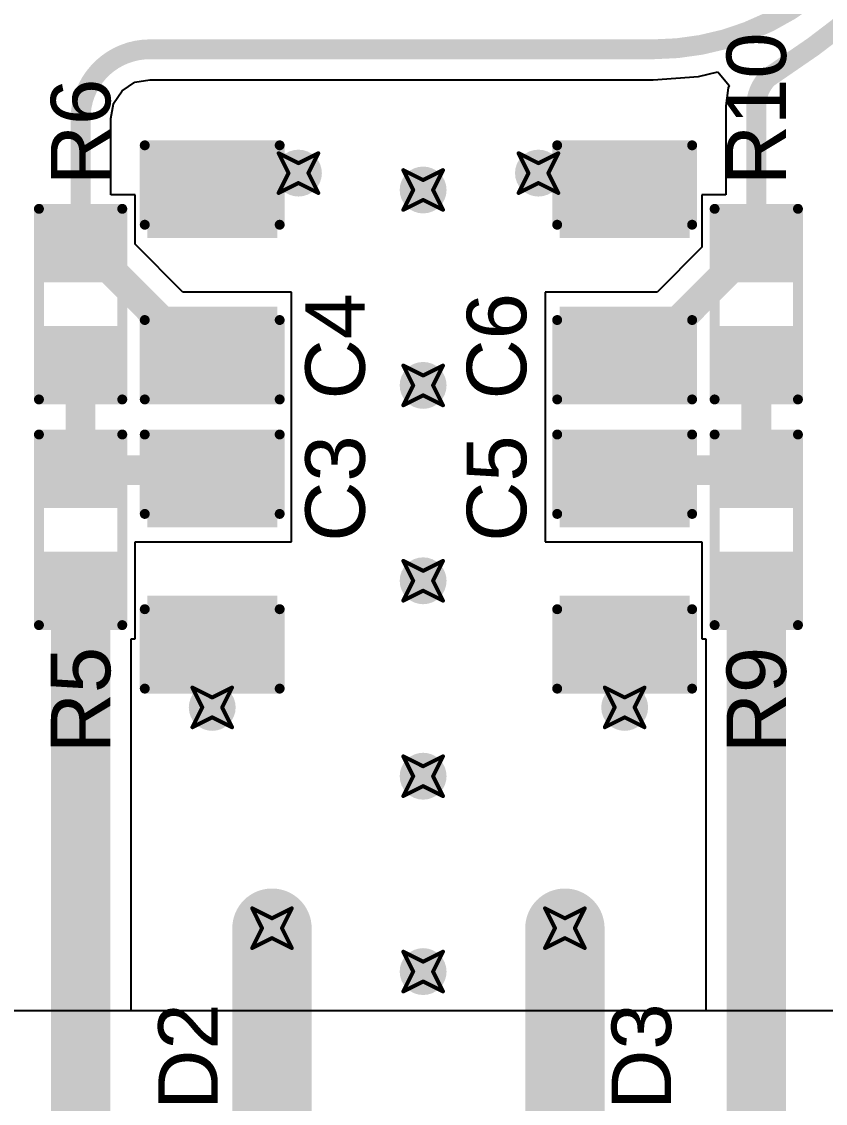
# Model space of a CAD drawing. Header units: inches. Extents: x -0.03 to 9.71, y 0.01 to 4.44.
# Drawn here: x 0.565 to 0.97, y 0.977 to 1.522 of the extents above; entities that cross this region are included whole.
import ezdxf

# ---------------------------------------------------------------- set-up
doc = ezdxf.new("R2010")
doc.units = ezdxf.units.IN
doc.header["$MEASUREMENT"] = 0
for name, color, linetype in [('Bottom Layer', 5, 'Continuous'), ('Drill Drawing', 1, 'Continuous'), ('Layer 1', 16, 'Continuous'), ('Layer 2', 76, 'Continuous'), ('Top Layer', 1, 'Continuous'), ('Top Overlay', 2, 'Continuous'), ('Top Paste', 8, 'Continuous'), ('Top Solder', 216, 'Continuous'), ('Via Holes', 16, 'Continuous')]:
    doc.layers.add(name, color=color, linetype=linetype)
doc.styles.add('Arial', font='', dxfattribs={"height": 0.2})
doc.styles.get('Arial').set_extended_font_data('Arial')

# ---------------------------------------------------------------- blocks, each defined once
blk = doc.blocks.new('R___0603_81')
at = {"layer": 'Top Layer'}
for points in [[(-0.015, 0.0175), (-0.015, -0.0175), (-0.045, -0.0175), (-0.045, 0.0175)], [(0.045, 0.0175), (0.045, -0.0175), (0.015, -0.0175), (0.015, 0.0175)]]:
    blk.add_hatch(color=1, dxfattribs=at).paths.add_polyline_path(points)
at = {"layer": 'Top Paste'}
for points in [[(-0.015, 0.0175), (-0.015, -0.0175), (-0.045, -0.0175), (-0.045, 0.0175)], [(0.045, 0.0175), (0.045, -0.0175), (0.015, -0.0175), (0.015, 0.0175)]]:
    blk.add_hatch(color=8, dxfattribs=at).paths.add_polyline_path(points)
at = {"layer": 'Top Solder'}
for points in [[(-0.011, 0.0215), (-0.011, -0.0215), (-0.049, -0.0215), (-0.049, 0.0215)], [(0.049, 0.0215), (0.049, -0.0215), (0.011, -0.0215), (0.011, 0.0215)]]:
    blk.add_hatch(color=216, dxfattribs=at).paths.add_polyline_path(points)
at = {"layer": 'Top Overlay', "const_width": 0.005}
for points in [[(-0.048, 0.021), (0.048, 0.021)], [(-0.048, 0.021), (-0.048, -0.021)], [(0.048, 0.021), (0.048, -0.021)], [(-0.048, -0.021), (0.048, -0.021)]]:
    blk.add_lwpolyline(points, dxfattribs=at)
at = {"layer": 'Top Overlay', "const_width": 0.0025}
for points in [[(-0.04925, 0.021, 1), (-0.04675, 0.021, 1)], [(-0.04925, 0.021, 1), (-0.04675, 0.021, 1)], [(0.04675, 0.021, 1), (0.04925, 0.021, 1)], [(0.04675, 0.021, 1), (0.04925, 0.021, 1)], [(-0.04925, -0.021, 1), (-0.04675, -0.021, 1)], [(-0.04925, -0.021, 1), (-0.04675, -0.021, 1)], [(0.04675, -0.021, 1), (0.04925, -0.021, 1)], [(0.04675, -0.021, 1), (0.04925, -0.021, 1)]]:
    blk.add_lwpolyline(points, format="xyb", close=True, dxfattribs=at)
blk = doc.blocks.new('R___0603_82')
at = {"layer": 'Top Layer'}
for points in [[(-0.015, 0.0175), (-0.015, -0.0175), (-0.045, -0.0175), (-0.045, 0.0175)], [(0.045, 0.0175), (0.045, -0.0175), (0.015, -0.0175), (0.015, 0.0175)]]:
    blk.add_hatch(color=1, dxfattribs=at).paths.add_polyline_path(points)
at = {"layer": 'Top Paste'}
for points in [[(-0.015, 0.0175), (-0.015, -0.0175), (-0.045, -0.0175), (-0.045, 0.0175)], [(0.045, 0.0175), (0.045, -0.0175), (0.015, -0.0175), (0.015, 0.0175)]]:
    blk.add_hatch(color=8, dxfattribs=at).paths.add_polyline_path(points)
at = {"layer": 'Top Solder'}
for points in [[(-0.011, 0.0215), (-0.011, -0.0215), (-0.049, -0.0215), (-0.049, 0.0215)], [(0.049, 0.0215), (0.049, -0.0215), (0.011, -0.0215), (0.011, 0.0215)]]:
    blk.add_hatch(color=216, dxfattribs=at).paths.add_polyline_path(points)
at = {"layer": 'Top Overlay', "const_width": 0.005}
for points in [[(-0.048, 0.021), (0.048, 0.021)], [(-0.048, 0.021), (-0.048, -0.021)], [(0.048, 0.021), (0.048, -0.021)], [(-0.048, -0.021), (0.048, -0.021)]]:
    blk.add_lwpolyline(points, dxfattribs=at)
at = {"layer": 'Top Overlay', "const_width": 0.0025}
for points in [[(-0.04925, 0.021, 1), (-0.04675, 0.021, 1)], [(-0.04925, 0.021, 1), (-0.04675, 0.021, 1)], [(0.04675, 0.021, 1), (0.04925, 0.021, 1)], [(0.04675, 0.021, 1), (0.04925, 0.021, 1)], [(-0.04925, -0.021, 1), (-0.04675, -0.021, 1)], [(-0.04925, -0.021, 1), (-0.04675, -0.021, 1)], [(0.04675, -0.021, 1), (0.04925, -0.021, 1)], [(0.04675, -0.021, 1), (0.04925, -0.021, 1)]]:
    blk.add_lwpolyline(points, format="xyb", close=True, dxfattribs=at)
blk = doc.blocks.new('R___0603_85')
at = {"layer": 'Top Layer'}
for points in [[(-0.015, 0.0175), (-0.015, -0.0175), (-0.045, -0.0175), (-0.045, 0.0175)], [(0.045, 0.0175), (0.045, -0.0175), (0.015, -0.0175), (0.015, 0.0175)]]:
    blk.add_hatch(color=1, dxfattribs=at).paths.add_polyline_path(points)
at = {"layer": 'Top Paste'}
for points in [[(-0.015, 0.0175), (-0.015, -0.0175), (-0.045, -0.0175), (-0.045, 0.0175)], [(0.045, 0.0175), (0.045, -0.0175), (0.015, -0.0175), (0.015, 0.0175)]]:
    blk.add_hatch(color=8, dxfattribs=at).paths.add_polyline_path(points)
at = {"layer": 'Top Solder'}
for points in [[(-0.011, 0.0215), (-0.011, -0.0215), (-0.049, -0.0215), (-0.049, 0.0215)], [(0.049, 0.0215), (0.049, -0.0215), (0.011, -0.0215), (0.011, 0.0215)]]:
    blk.add_hatch(color=216, dxfattribs=at).paths.add_polyline_path(points)
at = {"layer": 'Top Overlay', "const_width": 0.005}
for points in [[(-0.048, 0.021), (0.048, 0.021)], [(-0.048, 0.021), (-0.048, -0.021)], [(0.048, 0.021), (0.048, -0.021)], [(-0.048, -0.021), (0.048, -0.021)]]:
    blk.add_lwpolyline(points, dxfattribs=at)
at = {"layer": 'Top Overlay', "const_width": 0.0025}
for points in [[(-0.04925, 0.021, 1), (-0.04675, 0.021, 1)], [(-0.04925, 0.021, 1), (-0.04675, 0.021, 1)], [(0.04675, 0.021, 1), (0.04925, 0.021, 1)], [(0.04675, 0.021, 1), (0.04925, 0.021, 1)], [(-0.04925, -0.021, 1), (-0.04675, -0.021, 1)], [(-0.04925, -0.021, 1), (-0.04675, -0.021, 1)], [(0.04675, -0.021, 1), (0.04925, -0.021, 1)], [(0.04675, -0.021, 1), (0.04925, -0.021, 1)]]:
    blk.add_lwpolyline(points, format="xyb", close=True, dxfattribs=at)
blk = doc.blocks.new('R___0603_86')
at = {"layer": 'Top Layer'}
for points in [[(-0.015, 0.0175), (-0.015, -0.0175), (-0.045, -0.0175), (-0.045, 0.0175)], [(0.045, 0.0175), (0.045, -0.0175), (0.015, -0.0175), (0.015, 0.0175)]]:
    blk.add_hatch(color=1, dxfattribs=at).paths.add_polyline_path(points)
at = {"layer": 'Top Paste'}
for points in [[(-0.015, 0.0175), (-0.015, -0.0175), (-0.045, -0.0175), (-0.045, 0.0175)], [(0.045, 0.0175), (0.045, -0.0175), (0.015, -0.0175), (0.015, 0.0175)]]:
    blk.add_hatch(color=8, dxfattribs=at).paths.add_polyline_path(points)
at = {"layer": 'Top Solder'}
for points in [[(-0.011, 0.0215), (-0.011, -0.0215), (-0.049, -0.0215), (-0.049, 0.0215)], [(0.049, 0.0215), (0.049, -0.0215), (0.011, -0.0215), (0.011, 0.0215)]]:
    blk.add_hatch(color=216, dxfattribs=at).paths.add_polyline_path(points)
at = {"layer": 'Top Overlay', "const_width": 0.005}
for points in [[(-0.048, 0.021), (0.048, 0.021)], [(-0.048, 0.021), (-0.048, -0.021)], [(0.048, 0.021), (0.048, -0.021)], [(-0.048, -0.021), (0.048, -0.021)]]:
    blk.add_lwpolyline(points, dxfattribs=at)
at = {"layer": 'Top Overlay', "const_width": 0.0025}
for points in [[(-0.04925, 0.021, 1), (-0.04675, 0.021, 1)], [(-0.04925, 0.021, 1), (-0.04675, 0.021, 1)], [(0.04675, 0.021, 1), (0.04925, 0.021, 1)], [(0.04675, 0.021, 1), (0.04925, 0.021, 1)], [(-0.04925, -0.021, 1), (-0.04675, -0.021, 1)], [(-0.04925, -0.021, 1), (-0.04675, -0.021, 1)], [(0.04675, -0.021, 1), (0.04925, -0.021, 1)], [(0.04675, -0.021, 1), (0.04925, -0.021, 1)]]:
    blk.add_lwpolyline(points, format="xyb", close=True, dxfattribs=at)
blk = doc.blocks.new('C___0805_188')
at = {"layer": 'Top Layer'}
for points in [[(-0.06, 0.03), (-0.02, 0.03), (-0.02, -0.03), (-0.06, -0.03)], [(0.02, 0.03), (0.06, 0.03), (0.06, -0.03), (0.02, -0.03)]]:
    blk.add_hatch(color=1, dxfattribs=at).paths.add_polyline_path(points)
at = {"layer": 'Top Paste'}
for points in [[(-0.06, 0.03), (-0.02, 0.03), (-0.02, -0.03), (-0.06, -0.03)], [(0.02, 0.03), (0.06, 0.03), (0.06, -0.03), (0.02, -0.03)]]:
    blk.add_hatch(color=8, dxfattribs=at).paths.add_polyline_path(points)
at = {"layer": 'Top Solder'}
for points in [[(-0.06276, 0.03276), (-0.01724, 0.03276), (-0.01724, -0.03276), (-0.06276, -0.03276)], [(0.01724, 0.03276), (0.06276, 0.03276), (0.06276, -0.03276), (0.01724, -0.03276)]]:
    blk.add_hatch(color=216, dxfattribs=at).paths.add_polyline_path(points)
at = {"layer": 'Top Overlay', "const_width": 0.005}
for points in [[(-0.064, -0.034), (-0.064, 0.034)], [(-0.024, 0.034), (-0.064, 0.034)], [(0.064, 0.034), (0.024, 0.034)], [(0.064, -0.034), (0.064, 0.034)], [(-0.024, -0.034), (-0.064, -0.034)], [(0.064, -0.034), (0.024, -0.034)]]:
    blk.add_lwpolyline(points, dxfattribs=at)
at = {"layer": 'Top Overlay', "const_width": 0.0025}
for points in [[(-0.06525, 0.034, 1), (-0.06275, 0.034, 1)], [(-0.06525, 0.034, 1), (-0.06275, 0.034, 1)], [(-0.02525, 0.034, 1), (-0.02275, 0.034, 1)], [(0.02275, 0.034, 1), (0.02525, 0.034, 1)], [(0.06275, 0.034, 1), (0.06525, 0.034, 1)], [(0.06275, 0.034, 1), (0.06525, 0.034, 1)], [(-0.06525, -0.034, 1), (-0.06275, -0.034, 1)], [(-0.06525, -0.034, 1), (-0.06275, -0.034, 1)], [(-0.02525, -0.034, 1), (-0.02275, -0.034, 1)], [(0.02275, -0.034, 1), (0.02525, -0.034, 1)], [(0.06275, -0.034, 1), (0.06525, -0.034, 1)], [(0.06275, -0.034, 1), (0.06525, -0.034, 1)]]:
    blk.add_lwpolyline(points, format="xyb", close=True, dxfattribs=at)
blk = doc.blocks.new('C___0805_189')
at = {"layer": 'Top Layer'}
for points in [[(-0.06, 0.03), (-0.02, 0.03), (-0.02, -0.03), (-0.06, -0.03)], [(0.02, 0.03), (0.06, 0.03), (0.06, -0.03), (0.02, -0.03)]]:
    blk.add_hatch(color=1, dxfattribs=at).paths.add_polyline_path(points)
at = {"layer": 'Top Paste'}
for points in [[(-0.06, 0.03), (-0.02, 0.03), (-0.02, -0.03), (-0.06, -0.03)], [(0.02, 0.03), (0.06, 0.03), (0.06, -0.03), (0.02, -0.03)]]:
    blk.add_hatch(color=8, dxfattribs=at).paths.add_polyline_path(points)
at = {"layer": 'Top Solder'}
for points in [[(-0.06276, 0.03276), (-0.01724, 0.03276), (-0.01724, -0.03276), (-0.06276, -0.03276)], [(0.01724, 0.03276), (0.06276, 0.03276), (0.06276, -0.03276), (0.01724, -0.03276)]]:
    blk.add_hatch(color=216, dxfattribs=at).paths.add_polyline_path(points)
at = {"layer": 'Top Overlay', "const_width": 0.005}
for points in [[(-0.064, 0.034), (-0.064, -0.034)], [(-0.064, 0.034), (-0.024, 0.034)], [(0.024, 0.034), (0.064, 0.034)], [(0.064, 0.034), (0.064, -0.034)], [(-0.064, -0.034), (-0.024, -0.034)], [(0.024, -0.034), (0.064, -0.034)]]:
    blk.add_lwpolyline(points, dxfattribs=at)
at = {"layer": 'Top Overlay', "const_width": 0.0025}
for points in [[(-0.06525, 0.034, 1), (-0.06275, 0.034, 1)], [(-0.06525, 0.034, 1), (-0.06275, 0.034, 1)], [(-0.02525, 0.034, 1), (-0.02275, 0.034, 1)], [(0.02275, 0.034, 1), (0.02525, 0.034, 1)], [(0.06275, 0.034, 1), (0.06525, 0.034, 1)], [(0.06275, 0.034, 1), (0.06525, 0.034, 1)], [(-0.06525, -0.034, 1), (-0.06275, -0.034, 1)], [(-0.06525, -0.034, 1), (-0.06275, -0.034, 1)], [(-0.02525, -0.034, 1), (-0.02275, -0.034, 1)], [(0.02275, -0.034, 1), (0.02525, -0.034, 1)], [(0.06275, -0.034, 1), (0.06525, -0.034, 1)], [(0.06275, -0.034, 1), (0.06525, -0.034, 1)]]:
    blk.add_lwpolyline(points, format="xyb", close=True, dxfattribs=at)
blk = doc.blocks.new('C___0805_190')
at = {"layer": 'Top Layer'}
for points in [[(-0.06, 0.03), (-0.02, 0.03), (-0.02, -0.03), (-0.06, -0.03)], [(0.02, 0.03), (0.06, 0.03), (0.06, -0.03), (0.02, -0.03)]]:
    blk.add_hatch(color=1, dxfattribs=at).paths.add_polyline_path(points)
at = {"layer": 'Top Paste'}
for points in [[(-0.06, 0.03), (-0.02, 0.03), (-0.02, -0.03), (-0.06, -0.03)], [(0.02, 0.03), (0.06, 0.03), (0.06, -0.03), (0.02, -0.03)]]:
    blk.add_hatch(color=8, dxfattribs=at).paths.add_polyline_path(points)
at = {"layer": 'Top Solder'}
for points in [[(-0.06276, 0.03276), (-0.01724, 0.03276), (-0.01724, -0.03276), (-0.06276, -0.03276)], [(0.01724, 0.03276), (0.06276, 0.03276), (0.06276, -0.03276), (0.01724, -0.03276)]]:
    blk.add_hatch(color=216, dxfattribs=at).paths.add_polyline_path(points)
at = {"layer": 'Top Overlay', "const_width": 0.005}
for points in [[(-0.064, 0.034), (-0.064, -0.034)], [(-0.064, 0.034), (-0.024, 0.034)], [(0.024, 0.034), (0.064, 0.034)], [(0.064, 0.034), (0.064, -0.034)], [(-0.064, -0.034), (-0.024, -0.034)], [(0.024, -0.034), (0.064, -0.034)]]:
    blk.add_lwpolyline(points, dxfattribs=at)
at = {"layer": 'Top Overlay', "const_width": 0.0025}
for points in [[(-0.06525, 0.034, 1), (-0.06275, 0.034, 1)], [(-0.06525, 0.034, 1), (-0.06275, 0.034, 1)], [(-0.02525, 0.034, 1), (-0.02275, 0.034, 1)], [(0.02275, 0.034, 1), (0.02525, 0.034, 1)], [(0.06275, 0.034, 1), (0.06525, 0.034, 1)], [(0.06275, 0.034, 1), (0.06525, 0.034, 1)], [(-0.06525, -0.034, 1), (-0.06275, -0.034, 1)], [(-0.06525, -0.034, 1), (-0.06275, -0.034, 1)], [(-0.02525, -0.034, 1), (-0.02275, -0.034, 1)], [(0.02275, -0.034, 1), (0.02525, -0.034, 1)], [(0.06275, -0.034, 1), (0.06525, -0.034, 1)], [(0.06275, -0.034, 1), (0.06525, -0.034, 1)]]:
    blk.add_lwpolyline(points, format="xyb", close=True, dxfattribs=at)
blk = doc.blocks.new('C___0805_191')
at = {"layer": 'Top Layer'}
for points in [[(-0.06, 0.03), (-0.02, 0.03), (-0.02, -0.03), (-0.06, -0.03)], [(0.02, 0.03), (0.06, 0.03), (0.06, -0.03), (0.02, -0.03)]]:
    blk.add_hatch(color=1, dxfattribs=at).paths.add_polyline_path(points)
at = {"layer": 'Top Paste'}
for points in [[(-0.06, 0.03), (-0.02, 0.03), (-0.02, -0.03), (-0.06, -0.03)], [(0.02, 0.03), (0.06, 0.03), (0.06, -0.03), (0.02, -0.03)]]:
    blk.add_hatch(color=8, dxfattribs=at).paths.add_polyline_path(points)
at = {"layer": 'Top Solder'}
for points in [[(-0.06276, 0.03276), (-0.01724, 0.03276), (-0.01724, -0.03276), (-0.06276, -0.03276)], [(0.01724, 0.03276), (0.06276, 0.03276), (0.06276, -0.03276), (0.01724, -0.03276)]]:
    blk.add_hatch(color=216, dxfattribs=at).paths.add_polyline_path(points)
at = {"layer": 'Top Overlay', "const_width": 0.005}
for points in [[(-0.064, -0.034), (-0.064, 0.034)], [(-0.024, 0.034), (-0.064, 0.034)], [(0.064, 0.034), (0.024, 0.034)], [(0.064, -0.034), (0.064, 0.034)], [(-0.024, -0.034), (-0.064, -0.034)], [(0.064, -0.034), (0.024, -0.034)]]:
    blk.add_lwpolyline(points, dxfattribs=at)
at = {"layer": 'Top Overlay', "const_width": 0.0025}
for points in [[(-0.06525, 0.034, 1), (-0.06275, 0.034, 1)], [(-0.06525, 0.034, 1), (-0.06275, 0.034, 1)], [(-0.02525, 0.034, 1), (-0.02275, 0.034, 1)], [(0.02275, 0.034, 1), (0.02525, 0.034, 1)], [(0.06275, 0.034, 1), (0.06525, 0.034, 1)], [(0.06275, 0.034, 1), (0.06525, 0.034, 1)], [(-0.06525, -0.034, 1), (-0.06275, -0.034, 1)], [(-0.06525, -0.034, 1), (-0.06275, -0.034, 1)], [(-0.02525, -0.034, 1), (-0.02275, -0.034, 1)], [(0.02275, -0.034, 1), (0.02525, -0.034, 1)], [(0.06275, -0.034, 1), (0.06525, -0.034, 1)], [(0.06275, -0.034, 1), (0.06525, -0.034, 1)]]:
    blk.add_lwpolyline(points, format="xyb", close=True, dxfattribs=at)

msp = doc.modelspace()

# ---------------------------------------------------------------- hatches: boundary and pattern name
at = {"layer": 'Bottom Layer'}
h = msp.add_hatch(color=5, dxfattribs=at)
edge = h.paths.add_edge_path()
edge.add_arc((0.70488, 1.44551), 0.01181, 0, 360)
h = msp.add_hatch(color=5, dxfattribs=at)
edge = h.paths.add_edge_path()
edge.add_arc((0.82583, 1.44551), 0.01181, 0, 360)
h = msp.add_hatch(color=5, dxfattribs=at)
edge = h.paths.add_edge_path()
edge.add_arc((0.76772, 1.43701), 0.01181, 0, 360)
h = msp.add_hatch(color=5, dxfattribs=at)
edge = h.paths.add_edge_path()
edge.add_arc((0.76772, 1.33858), 0.01181, 0, 360)
h = msp.add_hatch(color=5, dxfattribs=at)
edge = h.paths.add_edge_path()
edge.add_arc((0.76772, 1.24016), 0.01181, 0, 360)
h = msp.add_hatch(color=5, dxfattribs=at)
edge = h.paths.add_edge_path()
edge.add_arc((0.66142, 1.17638), 0.01181, 0, 360)
h = msp.add_hatch(color=5, dxfattribs=at)
edge = h.paths.add_edge_path()
edge.add_arc((0.86929, 1.17638), 0.01181, 0, 360)
h = msp.add_hatch(color=5, dxfattribs=at)
edge = h.paths.add_edge_path()
edge.add_arc((0.76772, 1.14173), 0.01181, 0, 360)
h = msp.add_hatch(color=5, dxfattribs=at)
edge = h.paths.add_edge_path()
edge.add_arc((0.69154, 1.06516), 0.01181, 0, 360)
h = msp.add_hatch(color=5, dxfattribs=at)
edge = h.paths.add_edge_path()
edge.add_arc((0.83917, 1.06516), 0.01181, 0, 360)
h = msp.add_hatch(color=5, dxfattribs=at)
edge = h.paths.add_edge_path()
edge.add_arc((0.76772, 1.04331), 0.01181, 0, 360)
at = {"layer": 'Layer 1'}
h = msp.add_hatch(color=16, dxfattribs=at)
edge = h.paths.add_edge_path()
edge.add_arc((0.70488, 1.44551), 0.01181, 0, 360)
h = msp.add_hatch(color=16, dxfattribs=at)
edge = h.paths.add_edge_path()
edge.add_arc((0.82583, 1.44551), 0.01181, 0, 360)
h = msp.add_hatch(color=16, dxfattribs=at)
edge = h.paths.add_edge_path()
edge.add_arc((0.76772, 1.43701), 0.01181, 0, 360)
h = msp.add_hatch(color=16, dxfattribs=at)
edge = h.paths.add_edge_path()
edge.add_arc((0.76772, 1.33858), 0.01181, 0, 360)
h = msp.add_hatch(color=16, dxfattribs=at)
edge = h.paths.add_edge_path()
edge.add_arc((0.76772, 1.24016), 0.01181, 0, 360)
h = msp.add_hatch(color=16, dxfattribs=at)
edge = h.paths.add_edge_path()
edge.add_arc((0.66142, 1.17638), 0.01181, 0, 360)
h = msp.add_hatch(color=16, dxfattribs=at)
edge = h.paths.add_edge_path()
edge.add_arc((0.86929, 1.17638), 0.01181, 0, 360)
h = msp.add_hatch(color=16, dxfattribs=at)
edge = h.paths.add_edge_path()
edge.add_arc((0.76772, 1.14173), 0.01181, 0, 360)
h = msp.add_hatch(color=16, dxfattribs=at)
edge = h.paths.add_edge_path()
edge.add_arc((0.69154, 1.06516), 0.01181, 0, 360)
h = msp.add_hatch(color=16, dxfattribs=at)
edge = h.paths.add_edge_path()
edge.add_arc((0.83917, 1.06516), 0.01181, 0, 360)
h = msp.add_hatch(color=16, dxfattribs=at)
edge = h.paths.add_edge_path()
edge.add_arc((0.76772, 1.04331), 0.01181, 0, 360)
at = {"layer": 'Layer 2'}
h = msp.add_hatch(color=76, dxfattribs=at)
edge = h.paths.add_edge_path()
edge.add_arc((0.70488, 1.44551), 0.01181, 0, 360)
h = msp.add_hatch(color=76, dxfattribs=at)
edge = h.paths.add_edge_path()
edge.add_arc((0.82583, 1.44551), 0.01181, 0, 360)
h = msp.add_hatch(color=76, dxfattribs=at)
edge = h.paths.add_edge_path()
edge.add_arc((0.76772, 1.43701), 0.01181, 0, 360)
h = msp.add_hatch(color=76, dxfattribs=at)
edge = h.paths.add_edge_path()
edge.add_arc((0.76772, 1.33858), 0.01181, 0, 360)
h = msp.add_hatch(color=76, dxfattribs=at)
edge = h.paths.add_edge_path()
edge.add_arc((0.76772, 1.24016), 0.01181, 0, 360)
h = msp.add_hatch(color=76, dxfattribs=at)
edge = h.paths.add_edge_path()
edge.add_arc((0.66142, 1.17638), 0.01181, 0, 360)
h = msp.add_hatch(color=76, dxfattribs=at)
edge = h.paths.add_edge_path()
edge.add_arc((0.86929, 1.17638), 0.01181, 0, 360)
h = msp.add_hatch(color=76, dxfattribs=at)
edge = h.paths.add_edge_path()
edge.add_arc((0.76772, 1.14173), 0.01181, 0, 360)
h = msp.add_hatch(color=76, dxfattribs=at)
edge = h.paths.add_edge_path()
edge.add_arc((0.69154, 1.06516), 0.01181, 0, 360)
h = msp.add_hatch(color=76, dxfattribs=at)
edge = h.paths.add_edge_path()
edge.add_arc((0.83917, 1.06516), 0.01181, 0, 360)
h = msp.add_hatch(color=76, dxfattribs=at)
edge = h.paths.add_edge_path()
edge.add_arc((0.76772, 1.04331), 0.01181, 0, 360)
at = {"layer": 'Top Layer'}
h = msp.add_hatch(color=1, dxfattribs=at)
edge = h.paths.add_edge_path()
edge.add_arc((0.70488, 1.44551), 0.01181, 0, 360)
h = msp.add_hatch(color=1, dxfattribs=at)
edge = h.paths.add_edge_path()
edge.add_arc((0.82583, 1.44551), 0.01181, 0, 360)
h = msp.add_hatch(color=1, dxfattribs=at)
edge = h.paths.add_edge_path()
edge.add_arc((0.76772, 1.43701), 0.01181, 0, 360)
h = msp.add_hatch(color=1, dxfattribs=at)
edge = h.paths.add_edge_path()
edge.add_arc((0.76772, 1.33858), 0.01181, 0, 360)
h = msp.add_hatch(color=1, dxfattribs=at)
edge = h.paths.add_edge_path()
edge.add_arc((0.76772, 1.24016), 0.01181, 0, 360)
h = msp.add_hatch(color=1, dxfattribs=at)
edge = h.paths.add_edge_path()
edge.add_arc((0.66142, 1.17638), 0.01181, 0, 360)
h = msp.add_hatch(color=1, dxfattribs=at)
edge = h.paths.add_edge_path()
edge.add_arc((0.86929, 1.17638), 0.01181, 0, 360)
h = msp.add_hatch(color=1, dxfattribs=at)
edge = h.paths.add_edge_path()
edge.add_arc((0.76772, 1.14173), 0.01181, 0, 360)
h = msp.add_hatch(color=1, dxfattribs=at)
edge = h.paths.add_edge_path()
edge.add_arc((0.69154, 1.06516), 0.01181, 0, 360)
h = msp.add_hatch(color=1, dxfattribs=at)
edge = h.paths.add_edge_path()
edge.add_arc((0.83917, 1.06516), 0.01181, 0, 360)
h = msp.add_hatch(color=1, dxfattribs=at)
edge = h.paths.add_edge_path()
edge.add_arc((0.76772, 1.04331), 0.01181, 0, 360)
at = {"layer": 'Via Holes'}
h = msp.add_hatch(color=7, dxfattribs=at)
edge = h.paths.add_edge_path()
edge.add_arc((0.70488, 1.44551), 0.00591, 0, 360)
h = msp.add_hatch(color=7, dxfattribs=at)
edge = h.paths.add_edge_path()
edge.add_arc((0.82583, 1.44551), 0.00591, 0, 360)
h = msp.add_hatch(color=7, dxfattribs=at)
edge = h.paths.add_edge_path()
edge.add_arc((0.76772, 1.43701), 0.00591, 0, 360)
h = msp.add_hatch(color=7, dxfattribs=at)
edge = h.paths.add_edge_path()
edge.add_arc((0.76772, 1.33858), 0.00591, 0, 360)
h = msp.add_hatch(color=7, dxfattribs=at)
edge = h.paths.add_edge_path()
edge.add_arc((0.76772, 1.24016), 0.00591, 0, 360)
h = msp.add_hatch(color=7, dxfattribs=at)
edge = h.paths.add_edge_path()
edge.add_arc((0.66142, 1.17638), 0.00591, 0, 360)
h = msp.add_hatch(color=7, dxfattribs=at)
edge = h.paths.add_edge_path()
edge.add_arc((0.86929, 1.17638), 0.00591, 0, 360)
h = msp.add_hatch(color=7, dxfattribs=at)
edge = h.paths.add_edge_path()
edge.add_arc((0.76772, 1.14173), 0.00591, 0, 360)
h = msp.add_hatch(color=7, dxfattribs=at)
edge = h.paths.add_edge_path()
edge.add_arc((0.69154, 1.06516), 0.00591, 0, 360)
h = msp.add_hatch(color=7, dxfattribs=at)
edge = h.paths.add_edge_path()
edge.add_arc((0.83917, 1.06516), 0.00591, 0, 360)
h = msp.add_hatch(color=7, dxfattribs=at)
edge = h.paths.add_edge_path()
edge.add_arc((0.76772, 1.04331), 0.00591, 0, 360)

# ---------------------------------------------------------------- linework, layer by layer
at = {"layer": 'Bottom Layer'}
msp.add_line((4.30557, 1.02362), (0.02514, 1.02362), dxfattribs=at)
at = {"layer": 'Bottom Layer', "const_width": 0.04}
for points in [[(0.69154, 0.95591), (0.69154, 1.06516)], [(0.83917, 0.95669), (0.83917, 1.06516)]]:
    msp.add_lwpolyline(points, dxfattribs=at)
at = {"layer": 'Bottom Layer', "const_width": 0.02}
for points in [[(0.68154, 1.06516, 1), (0.70154, 1.06516, 1)], [(0.82917, 1.06516, 1), (0.84917, 1.06516, 1)]]:
    msp.add_lwpolyline(points, format="xyb", close=True, dxfattribs=at)
at = {"layer": 'Drill Drawing', "const_width": 0.002}
for points in [[(0.69488, 1.45551), (0.70488, 1.45051)], [(0.69488, 1.45551), (0.69988, 1.44551)], [(0.70488, 1.45051), (0.71488, 1.45551)], [(0.70988, 1.44551), (0.71488, 1.45551)], [(0.81583, 1.45551), (0.82583, 1.45051)], [(0.81583, 1.45551), (0.82083, 1.44551)], [(0.82583, 1.45051), (0.83583, 1.45551)], [(0.83083, 1.44551), (0.83583, 1.45551)], [(0.69488, 1.43551), (0.69988, 1.44551)], [(0.70988, 1.44551), (0.71488, 1.43551)], [(0.75772, 1.44701), (0.76772, 1.44201)], [(0.75772, 1.44701), (0.76272, 1.43701)], [(0.76772, 1.44201), (0.77772, 1.44701)], [(0.77272, 1.43701), (0.77772, 1.44701)], [(0.81583, 1.43551), (0.82083, 1.44551)], [(0.83083, 1.44551), (0.83583, 1.43551)], [(0.69488, 1.43551), (0.70488, 1.44051)], [(0.70488, 1.44051), (0.71488, 1.43551)], [(0.81583, 1.43551), (0.82583, 1.44051)], [(0.82583, 1.44051), (0.83583, 1.43551)], [(0.75772, 1.42701), (0.76272, 1.43701)], [(0.77272, 1.43701), (0.77772, 1.42701)], [(0.75772, 1.42701), (0.76772, 1.43201)], [(0.76772, 1.43201), (0.77772, 1.42701)], [(0.75772, 1.34858), (0.76772, 1.34358)], [(0.75772, 1.34858), (0.76272, 1.33858)], [(0.76772, 1.34358), (0.77772, 1.34858)], [(0.77272, 1.33858), (0.77772, 1.34858)], [(0.75772, 1.32858), (0.76272, 1.33858)], [(0.77272, 1.33858), (0.77772, 1.32858)], [(0.75772, 1.32858), (0.76772, 1.33358)], [(0.76772, 1.33358), (0.77772, 1.32858)], [(0.75772, 1.25016), (0.76772, 1.24516)], [(0.75772, 1.25016), (0.76272, 1.24016)], [(0.76772, 1.24516), (0.77772, 1.25016)], [(0.77272, 1.24016), (0.77772, 1.25016)], [(0.75772, 1.23016), (0.76272, 1.24016)], [(0.77272, 1.24016), (0.77772, 1.23016)], [(0.75772, 1.23016), (0.76772, 1.23516)], [(0.76772, 1.23516), (0.77772, 1.23016)], [(0.65142, 1.18638), (0.66142, 1.18138)], [(0.65142, 1.18638), (0.65642, 1.17638)], [(0.66142, 1.18138), (0.67142, 1.18638)], [(0.66642, 1.17638), (0.67142, 1.18638)], [(0.85929, 1.18638), (0.86929, 1.18138)], [(0.85929, 1.18638), (0.86429, 1.17638)], [(0.86929, 1.18138), (0.87929, 1.18638)], [(0.87429, 1.17638), (0.87929, 1.18638)], [(0.65142, 1.16638), (0.65642, 1.17638)], [(0.66642, 1.17638), (0.67142, 1.16638)], [(0.85929, 1.16638), (0.86429, 1.17638)], [(0.87429, 1.17638), (0.87929, 1.16638)], [(0.65142, 1.16638), (0.66142, 1.17138)], [(0.66142, 1.17138), (0.67142, 1.16638)], [(0.85929, 1.16638), (0.86929, 1.17138)], [(0.86929, 1.17138), (0.87929, 1.16638)], [(0.75772, 1.15173), (0.76772, 1.14673)], [(0.75772, 1.15173), (0.76272, 1.14173)], [(0.76772, 1.14673), (0.77772, 1.15173)], [(0.77272, 1.14173), (0.77772, 1.15173)], [(0.75772, 1.13173), (0.76272, 1.14173)], [(0.77272, 1.14173), (0.77772, 1.13173)], [(0.75772, 1.13173), (0.76772, 1.13673)], [(0.76772, 1.13673), (0.77772, 1.13173)], [(0.68154, 1.07516), (0.69154, 1.07016)], [(0.68154, 1.07516), (0.68654, 1.06516)], [(0.69154, 1.07016), (0.70154, 1.07516)], [(0.69654, 1.06516), (0.70154, 1.07516)], [(0.82917, 1.07516), (0.83917, 1.07016)], [(0.82917, 1.07516), (0.83417, 1.06516)], [(0.83917, 1.07016), (0.84917, 1.07516)], [(0.84417, 1.06516), (0.84917, 1.07516)], [(0.68154, 1.05516), (0.68654, 1.06516)], [(0.69654, 1.06516), (0.70154, 1.05516)], [(0.82917, 1.05516), (0.83417, 1.06516)], [(0.84417, 1.06516), (0.84917, 1.05516)], [(0.68154, 1.05516), (0.69154, 1.06016)], [(0.69154, 1.06016), (0.70154, 1.05516)], [(0.82917, 1.05516), (0.83917, 1.06016)], [(0.83917, 1.06016), (0.84917, 1.05516)], [(0.75772, 1.05331), (0.76772, 1.04831)], [(0.75772, 1.05331), (0.76272, 1.04331)], [(0.76772, 1.04831), (0.77772, 1.05331)], [(0.77272, 1.04331), (0.77772, 1.05331)], [(0.75772, 1.03331), (0.76272, 1.04331)], [(0.77272, 1.04331), (0.77772, 1.03331)], [(0.75772, 1.03331), (0.76772, 1.03831)], [(0.76772, 1.03831), (0.77772, 1.03331)]]:
    msp.add_lwpolyline(points, dxfattribs=at)
at = {"layer": 'Drill Drawing', "const_width": 0.001}
for points in [[(0.69438, 1.45551, 1), (0.69538, 1.45551, 1)], [(0.69438, 1.45551, 1), (0.69538, 1.45551, 1)], [(0.71438, 1.45551, 1), (0.71538, 1.45551, 1)], [(0.71438, 1.45551, 1), (0.71538, 1.45551, 1)], [(0.81533, 1.45551, 1), (0.81633, 1.45551, 1)], [(0.81533, 1.45551, 1), (0.81633, 1.45551, 1)], [(0.83533, 1.45551, 1), (0.83633, 1.45551, 1)], [(0.83533, 1.45551, 1), (0.83633, 1.45551, 1)], [(0.70438, 1.45051, 1), (0.70538, 1.45051, 1)], [(0.70438, 1.45051, 1), (0.70538, 1.45051, 1)], [(0.82533, 1.45051, 1), (0.82633, 1.45051, 1)], [(0.82533, 1.45051, 1), (0.82633, 1.45051, 1)], [(0.69938, 1.44551, 1), (0.70038, 1.44551, 1)], [(0.69938, 1.44551, 1), (0.70038, 1.44551, 1)], [(0.70938, 1.44551, 1), (0.71038, 1.44551, 1)], [(0.70938, 1.44551, 1), (0.71038, 1.44551, 1)], [(0.75722, 1.44701, 1), (0.75822, 1.44701, 1)], [(0.75722, 1.44701, 1), (0.75822, 1.44701, 1)], [(0.77722, 1.44701, 1), (0.77822, 1.44701, 1)], [(0.77722, 1.44701, 1), (0.77822, 1.44701, 1)], [(0.82033, 1.44551, 1), (0.82133, 1.44551, 1)], [(0.82033, 1.44551, 1), (0.82133, 1.44551, 1)], [(0.83033, 1.44551, 1), (0.83133, 1.44551, 1)], [(0.83033, 1.44551, 1), (0.83133, 1.44551, 1)], [(0.70438, 1.44051, 1), (0.70538, 1.44051, 1)], [(0.70438, 1.44051, 1), (0.70538, 1.44051, 1)], [(0.76722, 1.44201, 1), (0.76822, 1.44201, 1)], [(0.76722, 1.44201, 1), (0.76822, 1.44201, 1)], [(0.82533, 1.44051, 1), (0.82633, 1.44051, 1)], [(0.82533, 1.44051, 1), (0.82633, 1.44051, 1)], [(0.69438, 1.43551, 1), (0.69538, 1.43551, 1)], [(0.69438, 1.43551, 1), (0.69538, 1.43551, 1)], [(0.71438, 1.43551, 1), (0.71538, 1.43551, 1)], [(0.71438, 1.43551, 1), (0.71538, 1.43551, 1)], [(0.76222, 1.43701, 1), (0.76322, 1.43701, 1)], [(0.76222, 1.43701, 1), (0.76322, 1.43701, 1)], [(0.77222, 1.43701, 1), (0.77322, 1.43701, 1)], [(0.77222, 1.43701, 1), (0.77322, 1.43701, 1)], [(0.81533, 1.43551, 1), (0.81633, 1.43551, 1)], [(0.81533, 1.43551, 1), (0.81633, 1.43551, 1)], [(0.83533, 1.43551, 1), (0.83633, 1.43551, 1)], [(0.83533, 1.43551, 1), (0.83633, 1.43551, 1)], [(0.75722, 1.42701, 1), (0.75822, 1.42701, 1)], [(0.75722, 1.42701, 1), (0.75822, 1.42701, 1)], [(0.76722, 1.43201, 1), (0.76822, 1.43201, 1)], [(0.76722, 1.43201, 1), (0.76822, 1.43201, 1)], [(0.77722, 1.42701, 1), (0.77822, 1.42701, 1)], [(0.77722, 1.42701, 1), (0.77822, 1.42701, 1)], [(0.75722, 1.34858, 1), (0.75822, 1.34858, 1)], [(0.75722, 1.34858, 1), (0.75822, 1.34858, 1)], [(0.77722, 1.34858, 1), (0.77822, 1.34858, 1)], [(0.77722, 1.34858, 1), (0.77822, 1.34858, 1)], [(0.76722, 1.34358, 1), (0.76822, 1.34358, 1)], [(0.76722, 1.34358, 1), (0.76822, 1.34358, 1)], [(0.76222, 1.33858, 1), (0.76322, 1.33858, 1)], [(0.76222, 1.33858, 1), (0.76322, 1.33858, 1)], [(0.77222, 1.33858, 1), (0.77322, 1.33858, 1)], [(0.77222, 1.33858, 1), (0.77322, 1.33858, 1)], [(0.75722, 1.32858, 1), (0.75822, 1.32858, 1)], [(0.75722, 1.32858, 1), (0.75822, 1.32858, 1)], [(0.76722, 1.33358, 1), (0.76822, 1.33358, 1)], [(0.76722, 1.33358, 1), (0.76822, 1.33358, 1)], [(0.77722, 1.32858, 1), (0.77822, 1.32858, 1)], [(0.77722, 1.32858, 1), (0.77822, 1.32858, 1)], [(0.75722, 1.25016, 1), (0.75822, 1.25016, 1)], [(0.75722, 1.25016, 1), (0.75822, 1.25016, 1)], [(0.77722, 1.25016, 1), (0.77822, 1.25016, 1)], [(0.77722, 1.25016, 1), (0.77822, 1.25016, 1)], [(0.76722, 1.24516, 1), (0.76822, 1.24516, 1)], [(0.76722, 1.24516, 1), (0.76822, 1.24516, 1)], [(0.76222, 1.24016, 1), (0.76322, 1.24016, 1)], [(0.76222, 1.24016, 1), (0.76322, 1.24016, 1)], [(0.77222, 1.24016, 1), (0.77322, 1.24016, 1)], [(0.77222, 1.24016, 1), (0.77322, 1.24016, 1)], [(0.76722, 1.23516, 1), (0.76822, 1.23516, 1)], [(0.76722, 1.23516, 1), (0.76822, 1.23516, 1)], [(0.75722, 1.23016, 1), (0.75822, 1.23016, 1)], [(0.75722, 1.23016, 1), (0.75822, 1.23016, 1)], [(0.77722, 1.23016, 1), (0.77822, 1.23016, 1)], [(0.77722, 1.23016, 1), (0.77822, 1.23016, 1)], [(0.65092, 1.18638, 1), (0.65192, 1.18638, 1)], [(0.65092, 1.18638, 1), (0.65192, 1.18638, 1)], [(0.67092, 1.18638, 1), (0.67192, 1.18638, 1)], [(0.67092, 1.18638, 1), (0.67192, 1.18638, 1)], [(0.85879, 1.18638, 1), (0.85979, 1.18638, 1)], [(0.85879, 1.18638, 1), (0.85979, 1.18638, 1)], [(0.87879, 1.18638, 1), (0.87979, 1.18638, 1)], [(0.87879, 1.18638, 1), (0.87979, 1.18638, 1)], [(0.65592, 1.17638, 1), (0.65692, 1.17638, 1)], [(0.65592, 1.17638, 1), (0.65692, 1.17638, 1)], [(0.66092, 1.18138, 1), (0.66192, 1.18138, 1)], [(0.66092, 1.18138, 1), (0.66192, 1.18138, 1)], [(0.66592, 1.17638, 1), (0.66692, 1.17638, 1)], [(0.66592, 1.17638, 1), (0.66692, 1.17638, 1)], [(0.86379, 1.17638, 1), (0.86479, 1.17638, 1)], [(0.86379, 1.17638, 1), (0.86479, 1.17638, 1)], [(0.86879, 1.18138, 1), (0.86979, 1.18138, 1)], [(0.86879, 1.18138, 1), (0.86979, 1.18138, 1)], [(0.87379, 1.17638, 1), (0.87479, 1.17638, 1)], [(0.87379, 1.17638, 1), (0.87479, 1.17638, 1)], [(0.66092, 1.17138, 1), (0.66192, 1.17138, 1)], [(0.66092, 1.17138, 1), (0.66192, 1.17138, 1)], [(0.86879, 1.17138, 1), (0.86979, 1.17138, 1)], [(0.86879, 1.17138, 1), (0.86979, 1.17138, 1)], [(0.65092, 1.16638, 1), (0.65192, 1.16638, 1)], [(0.65092, 1.16638, 1), (0.65192, 1.16638, 1)], [(0.67092, 1.16638, 1), (0.67192, 1.16638, 1)], [(0.67092, 1.16638, 1), (0.67192, 1.16638, 1)], [(0.85879, 1.16638, 1), (0.85979, 1.16638, 1)], [(0.85879, 1.16638, 1), (0.85979, 1.16638, 1)], [(0.87879, 1.16638, 1), (0.87979, 1.16638, 1)], [(0.87879, 1.16638, 1), (0.87979, 1.16638, 1)], [(0.75722, 1.15173, 1), (0.75822, 1.15173, 1)], [(0.75722, 1.15173, 1), (0.75822, 1.15173, 1)], [(0.77722, 1.15173, 1), (0.77822, 1.15173, 1)], [(0.77722, 1.15173, 1), (0.77822, 1.15173, 1)], [(0.76722, 1.14673, 1), (0.76822, 1.14673, 1)], [(0.76722, 1.14673, 1), (0.76822, 1.14673, 1)], [(0.76222, 1.14173, 1), (0.76322, 1.14173, 1)], [(0.76222, 1.14173, 1), (0.76322, 1.14173, 1)], [(0.77222, 1.14173, 1), (0.77322, 1.14173, 1)], [(0.77222, 1.14173, 1), (0.77322, 1.14173, 1)], [(0.76722, 1.13673, 1), (0.76822, 1.13673, 1)], [(0.76722, 1.13673, 1), (0.76822, 1.13673, 1)], [(0.75722, 1.13173, 1), (0.75822, 1.13173, 1)], [(0.75722, 1.13173, 1), (0.75822, 1.13173, 1)], [(0.77722, 1.13173, 1), (0.77822, 1.13173, 1)], [(0.77722, 1.13173, 1), (0.77822, 1.13173, 1)], [(0.68104, 1.07516, 1), (0.68204, 1.07516, 1)], [(0.68104, 1.07516, 1), (0.68204, 1.07516, 1)], [(0.70104, 1.07516, 1), (0.70204, 1.07516, 1)], [(0.70104, 1.07516, 1), (0.70204, 1.07516, 1)], [(0.82867, 1.07516, 1), (0.82967, 1.07516, 1)], [(0.82867, 1.07516, 1), (0.82967, 1.07516, 1)], [(0.84867, 1.07516, 1), (0.84967, 1.07516, 1)], [(0.84867, 1.07516, 1), (0.84967, 1.07516, 1)], [(0.69104, 1.07016, 1), (0.69204, 1.07016, 1)], [(0.69104, 1.07016, 1), (0.69204, 1.07016, 1)], [(0.83867, 1.07016, 1), (0.83967, 1.07016, 1)], [(0.83867, 1.07016, 1), (0.83967, 1.07016, 1)], [(0.68604, 1.06516, 1), (0.68704, 1.06516, 1)], [(0.68604, 1.06516, 1), (0.68704, 1.06516, 1)], [(0.69604, 1.06516, 1), (0.69704, 1.06516, 1)], [(0.69604, 1.06516, 1), (0.69704, 1.06516, 1)], [(0.83367, 1.06516, 1), (0.83467, 1.06516, 1)], [(0.83367, 1.06516, 1), (0.83467, 1.06516, 1)], [(0.84367, 1.06516, 1), (0.84467, 1.06516, 1)], [(0.84367, 1.06516, 1), (0.84467, 1.06516, 1)], [(0.69104, 1.06016, 1), (0.69204, 1.06016, 1)], [(0.69104, 1.06016, 1), (0.69204, 1.06016, 1)], [(0.83867, 1.06016, 1), (0.83967, 1.06016, 1)], [(0.83867, 1.06016, 1), (0.83967, 1.06016, 1)], [(0.68104, 1.05516, 1), (0.68204, 1.05516, 1)], [(0.68104, 1.05516, 1), (0.68204, 1.05516, 1)], [(0.70104, 1.05516, 1), (0.70204, 1.05516, 1)], [(0.70104, 1.05516, 1), (0.70204, 1.05516, 1)], [(0.75722, 1.05331, 1), (0.75822, 1.05331, 1)], [(0.75722, 1.05331, 1), (0.75822, 1.05331, 1)], [(0.77722, 1.05331, 1), (0.77822, 1.05331, 1)], [(0.77722, 1.05331, 1), (0.77822, 1.05331, 1)], [(0.82867, 1.05516, 1), (0.82967, 1.05516, 1)], [(0.82867, 1.05516, 1), (0.82967, 1.05516, 1)], [(0.84867, 1.05516, 1), (0.84967, 1.05516, 1)], [(0.84867, 1.05516, 1), (0.84967, 1.05516, 1)], [(0.76722, 1.04831, 1), (0.76822, 1.04831, 1)], [(0.76722, 1.04831, 1), (0.76822, 1.04831, 1)], [(0.76222, 1.04331, 1), (0.76322, 1.04331, 1)], [(0.76222, 1.04331, 1), (0.76322, 1.04331, 1)], [(0.77222, 1.04331, 1), (0.77322, 1.04331, 1)], [(0.77222, 1.04331, 1), (0.77322, 1.04331, 1)], [(0.76722, 1.03831, 1), (0.76822, 1.03831, 1)], [(0.76722, 1.03831, 1), (0.76822, 1.03831, 1)], [(0.75722, 1.03331, 1), (0.75822, 1.03331, 1)], [(0.75722, 1.03331, 1), (0.75822, 1.03331, 1)], [(0.77722, 1.03331, 1), (0.77822, 1.03331, 1)], [(0.77722, 1.03331, 1), (0.77822, 1.03331, 1)]]:
    msp.add_lwpolyline(points, format="xyb", close=True, dxfattribs=at)
at = {"layer": 'Layer 1'}
msp.add_line((4.30557, 1.02362), (0.02514, 1.02362), dxfattribs=at)
at = {"layer": 'Layer 2'}
msp.add_line((4.30557, 1.02362), (0.02514, 1.02362), dxfattribs=at)
at = {"layer": 'Top Layer'}
for p, q in [((0.88367, 1.49242), (0.90657, 1.49423)), ((0.90657, 1.49423), (0.91619, 1.49654)), ((0.91619, 1.49654), (0.92202, 1.48971)), ((0.61598, 1.48698), (0.62237, 1.49125)), ((0.62237, 1.49125), (0.62246, 1.49127)), ((0.62246, 1.49127), (0.62992, 1.49258)), ((0.62992, 1.49258), (0.62992, 1.49258)), ((0.62992, 1.49258), (0.63774, 1.49258)), ((0.63774, 1.49258), (0.88367, 1.49258)), ((0.88367, 1.49258), (0.88367, 1.49242)), ((0.92153, 1.48852), (0.92033, 1.47938)), ((0.92202, 1.48971), (0.92153, 1.48852)), ((0.6117, 1.48058), (0.61598, 1.48698)), ((0.61037, 1.47303), (0.61168, 1.48049)), ((0.61168, 1.48049), (0.6117, 1.48058)), ((0.92033, 1.47938), (0.92034, 1.47938)), ((0.92034, 1.47938), (0.92034, 1.43451)), ((0.61037, 1.46512), (0.61037, 1.47303)), ((0.61037, 1.46503), (0.61037, 1.46512)), ((0.61037, 1.43451), (0.61037, 1.46503)), ((0.62258, 1.43451), (0.61037, 1.43451)), ((0.62258, 1.40972), (0.62258, 1.43451)), ((0.92034, 1.43451), (0.90813, 1.43451)), ((0.90813, 1.43451), (0.90813, 1.40814)), ((0.64667, 1.38551), (0.62258, 1.40972)), ((0.90813, 1.40814), (0.88561, 1.38551)), ((0.70142, 1.38551), (0.64667, 1.38551)), ((0.70142, 1.32551), (0.70142, 1.38551)), ((0.88561, 1.38551), (0.82929, 1.38551)), ((0.82929, 1.38551), (0.82929, 1.32551)), ((0.70142, 1.31984), (0.70142, 1.32551)), ((0.70142, 1.32551), (0.70142, 1.32551)), ((0.82929, 1.32551), (0.82929, 1.32551)), ((0.82929, 1.32551), (0.82929, 1.31984)), ((0.70142, 1.25984), (0.70142, 1.31984)), ((0.70142, 1.31984), (0.70142, 1.31984)), ((0.82929, 1.31984), (0.82929, 1.31984)), ((0.82929, 1.31984), (0.82929, 1.25984)), ((0.62258, 1.21084), (0.62258, 1.25984)), ((0.62258, 1.25984), (0.70142, 1.25984)), ((0.82929, 1.25984), (0.90813, 1.25984)), ((0.90813, 1.25984), (0.90813, 1.21084)), ((0.62057, 1.02362), (0.62057, 1.21084)), ((0.62057, 1.21084), (0.62258, 1.21084)), ((0.90813, 1.21084), (0.91014, 1.21084)), ((0.91014, 1.21084), (0.91014, 1.02362)), ((0.91014, 1.02362), (0.62057, 1.02362))]:
    msp.add_line(p, q, dxfattribs=at)
at = {"layer": 'Top Layer', "const_width": 0.01}
for points in [[(1.03425, 1.64208, -0.247076), (0.96432, 1.50921)], [(1.01457, 1.63877, -0.414214), (0.88367, 1.50787)], [(0.53563, 1.49725, -0.414214), (0.57145, 1.53307)], [(0.59508, 1.47303, -0.414214), (0.62992, 1.50787)], [(0.93563, 1.47938, -0.198554), (0.94147, 1.4935)], [(0.94147, 1.4935, -0.000343), (0.94149, 1.49352)]]:
    msp.add_lwpolyline(points, format="xyb", dxfattribs=at)
at = {"layer": 'Top Layer'}
for points, const_width in [([(0.62992, 1.50787), (0.88367, 1.50787)], 0.01), ([(0.94149, 1.49352), (0.96432, 1.50921)], 0.01), ([(0.93563, 1.40951), (0.93563, 1.47938)], 0.01), ([(0.59508, 1.41339), (0.59508, 1.47303)], 0.01), ([(0.66142, 1.44551), (0.70488, 1.44551)], 0.02), ([(0.82583, 1.44551), (0.86929, 1.44551)], 0.02), ([(0.59508, 1.40951), (0.60508, 1.40201)], 0.015), ([(0.9272, 1.40201), (0.93467, 1.40951)], 0.015), ([(0.60508, 1.40201), (0.63892, 1.36801)], 0.015), ([(0.89179, 1.36643), (0.9272, 1.40201)], 0.015), ([(0.63892, 1.36801), (0.66142, 1.35551)], 0.015), ([(0.86929, 1.35551), (0.89179, 1.36643)], 0.015), ([(0.59508, 1.29584), (0.59508, 1.34951)], 0.015), ([(0.93563, 1.29584), (0.93563, 1.34951)], 0.015), ([(0.59508, 1.29584), (0.65542, 1.29584)], 0.015), ([(0.86929, 1.28984), (0.87529, 1.29584)], 0.015), ([(0.87529, 1.29584), (0.93563, 1.29584)], 0.015), ([(0.59508, 0.92815), (0.59508, 1.23584)], 0.03), ([(0.93563, 0.95282), (0.93563, 1.23584)], 0.03), ([(0.66142, 1.17638), (0.66142, 1.21984)], 0.02), ([(0.86929, 1.17638), (0.86929, 1.21984)], 0.02), ([(0.69154, 0.95591), (0.69154, 1.06437)], 0.04), ([(0.83917, 0.95669), (0.83917, 1.06516)], 0.04)]:
    msp.add_lwpolyline(points, dxfattribs=dict(at, const_width=const_width))
for points, const_width in [([(0.62742, 1.50787, 1), (0.63242, 1.50787, 1)], 0.005), ([(0.62742, 1.50787, 1), (0.63242, 1.50787, 1)], 0.005), ([(0.88117, 1.50787, 1), (0.88617, 1.50787, 1)], 0.005), ([(0.88117, 1.50787, 1), (0.88617, 1.50787, 1)], 0.005), ([(0.96182, 1.50921, 1), (0.96682, 1.50921, 1)], 0.005), ([(0.96182, 1.50921, 1), (0.96682, 1.50921, 1)], 0.005), ([(0.93897, 1.4935, 1), (0.94397, 1.4935, 1)], 0.005), ([(0.93897, 1.4935, 1), (0.94397, 1.4935, 1)], 0.005), ([(0.93899, 1.49352, 1), (0.94399, 1.49352, 1)], 0.005), ([(0.93899, 1.49352, 1), (0.94399, 1.49352, 1)], 0.005), ([(0.93313, 1.47938, 1), (0.93813, 1.47938, 1)], 0.005), ([(0.93313, 1.47938, 1), (0.93813, 1.47938, 1)], 0.005), ([(0.59258, 1.47303, 1), (0.59758, 1.47303, 1)], 0.005), ([(0.59258, 1.47303, 1), (0.59758, 1.47303, 1)], 0.005), ([(0.65642, 1.44551, 1), (0.66642, 1.44551, 1)], 0.01), ([(0.69988, 1.44551, 1), (0.70988, 1.44551, 1)], 0.01), ([(0.82083, 1.44551, 1), (0.83083, 1.44551, 1)], 0.01), ([(0.86429, 1.44551, 1), (0.87429, 1.44551, 1)], 0.01), ([(0.59133, 1.40951, 1), (0.59883, 1.40951, 1)], 0.0075), ([(0.59258, 1.41339, 1), (0.59758, 1.41339, 1)], 0.005), ([(0.93092, 1.40951, 1), (0.93842, 1.40951, 1)], 0.0075), ([(0.93313, 1.40951, 1), (0.93813, 1.40951, 1)], 0.005), ([(0.60133, 1.40201, 1), (0.60883, 1.40201, 1)], 0.0075), ([(0.60133, 1.40201, 1), (0.60883, 1.40201, 1)], 0.0075), ([(0.92345, 1.40201, 1), (0.93095, 1.40201, 1)], 0.0075), ([(0.92345, 1.40201, 1), (0.93095, 1.40201, 1)], 0.0075), ([(0.63517, 1.36801, 1), (0.64267, 1.36801, 1)], 0.0075), ([(0.63517, 1.36801, 1), (0.64267, 1.36801, 1)], 0.0075), ([(0.88804, 1.36643, 1), (0.89554, 1.36643, 1)], 0.0075), ([(0.88804, 1.36643, 1), (0.89554, 1.36643, 1)], 0.0075), ([(0.65767, 1.35551, 1), (0.66517, 1.35551, 1)], 0.0075), ([(0.86554, 1.35551, 1), (0.87304, 1.35551, 1)], 0.0075), ([(0.59133, 1.34951, 1), (0.59883, 1.34951, 1)], 0.0075), ([(0.93188, 1.34951, 1), (0.93938, 1.34951, 1)], 0.0075), ([(0.59133, 1.29584, 1), (0.59883, 1.29584, 1)], 0.0075), ([(0.59133, 1.29584, 1), (0.59883, 1.29584, 1)], 0.0075), ([(0.65167, 1.29584, 1), (0.65917, 1.29584, 1)], 0.0075), ([(0.87154, 1.29584, 1), (0.87904, 1.29584, 1)], 0.0075), ([(0.87154, 1.29584, 1), (0.87904, 1.29584, 1)], 0.0075), ([(0.93188, 1.29584, 1), (0.93938, 1.29584, 1)], 0.0075), ([(0.93188, 1.29584, 1), (0.93938, 1.29584, 1)], 0.0075), ([(0.86554, 1.28984, 1), (0.87304, 1.28984, 1)], 0.0075), ([(0.58758, 1.23584, 1), (0.60258, 1.23584, 1)], 0.015), ([(0.92813, 1.23584, 1), (0.94313, 1.23584, 1)], 0.015), ([(0.65642, 1.21984, 1), (0.66642, 1.21984, 1)], 0.01), ([(0.86429, 1.21984, 1), (0.87429, 1.21984, 1)], 0.01), ([(0.65642, 1.17638, 1), (0.66642, 1.17638, 1)], 0.01), ([(0.86429, 1.17638, 1), (0.87429, 1.17638, 1)], 0.01), ([(0.68154, 1.06437, 1), (0.70154, 1.06437, 1)], 0.02), ([(0.82917, 1.06516, 1), (0.84917, 1.06516, 1)], 0.02)]:
    msp.add_lwpolyline(points, format="xyb", close=True, dxfattribs=dict(at, const_width=const_width))

# ---------------------------------------------------------------- block references
for name, p, rotation in [('C___0805_190', (0.66142, 1.39551), 90), ('C___0805_188', (0.86929, 1.39551), 270), ('R___0603_85', (0.59508, 1.37951), 90), ('R___0603_81', (0.93563, 1.37951), 90), ('R___0603_86', (0.59508, 1.26584), 90), ('C___0805_191', (0.66142, 1.24984), 270), ('C___0805_189', (0.86929, 1.24984), 90), ('R___0603_82', (0.93563, 1.26584), 90)]:
    msp.add_blockref(name, p, dxfattribs=dict(rotation=rotation))

# ---------------------------------------------------------------- texts
at = {"layer": 'Top Overlay', "style": 'Arial'}
for s, p in [('R10', (0.95063, 1.43949)), ('R6', (0.61008, 1.43949)), ('C4', (0.73833, 1.33151)), ('C6', (0.81969, 1.33151)), ('C3', (0.73833, 1.25985)), ('C5', (0.81969, 1.25985)), ('R5', (0.61007, 1.15332)), ('R9', (0.95063, 1.15332)), ('D2', (0.66421, 0.97373)), ('D3', (0.89269, 0.97373))]:
    msp.add_text(s, height=0.03, rotation=90, dxfattribs=at).set_placement(p)

doc.saveas('drawing.dxf')
